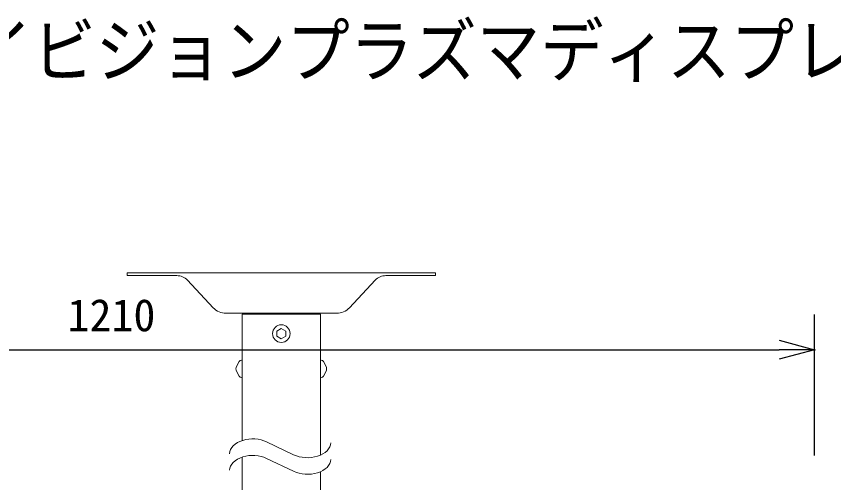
# Model space of a CAD drawing. Units: millimetres, scale not verified. Extents: x -63 to 62, y -57 to 57.
# Drawn here: x -29.22 to 17.15, y 30.3 to 56.78 of the extents above; entities that cross this region are included whole.
import ezdxf
from ezdxf.enums import TextEntityAlignment as Align

# ---------------------------------------------------------------- set-up
doc = ezdxf.new("R2010")
doc.units = ezdxf.units.MM
doc.header["$LTSCALE"] = 0.125
doc.header["$PDMODE"] = 32
doc.header["$PDSIZE"] = 0.0625
for name, color, linetype in [('0-0_0', 7, 'Continuous'), ('0-2_MOJI1', 7, 'Continuous'), ('0-4_DEFPOINTS', 7, 'Continuous'), ('0-6_SUNPO', 7, 'Continuous')]:
    doc.layers.add(name, color=color, linetype=linetype)
doc.layers.add('0-5_GAIKEI', color=1, linetype='Continuous', lineweight=18)
doc.styles.add('ＭＳ ゴシック', font='')
doc.styles.get('ＭＳ ゴシック').set_extended_font_data('MS Gothic')

# ---------------------------------------------------------------- blocks, each defined once
blk = doc.blocks.new('_OPEN30')
at = {"layer": '0-0_0'}
blk.add_line((0, 0), (-1, 0), dxfattribs=at)
blk.add_lwpolyline([(-1, 0.26795), (0, 0), (-1, -0.26795)], dxfattribs=at)
blk = doc.blocks.new('D8')
at = {"layer": '0-4_DEFPOINTS'}
blk.add_point((15.9198, 40.5164), dxfattribs=at)
at = {"layer": '0-6_SUNPO'}
for p, q in [((15.9198, 34.5164), (15.9198, 42.5164)), ((-42.5802, 40.5164), (13.9198, 40.5164))]:
    blk.add_line(p, q, dxfattribs=at)
at = {"layer": '0-6_SUNPO', "xscale": 2, "yscale": 2}
blk.add_blockref('_OPEN30', (15.9198, 40.5164), dxfattribs=at)
at = {"layer": '0-6_SUNPO', "style": 'ＭＳ ゴシック'}
blk.add_text('1210', height=1.833, dxfattribs=at).set_placement((-26.4621, 41.0164), align=Align.BOTTOM_LEFT)

msp = doc.modelspace()

# ---------------------------------------------------------------- linework, layer by layer
at = {"layer": '0-5_GAIKEI'}
for p, q in [((-22.9392, 42.2219), (-22.9392, 42.0619)), ((-22.9392, 42.2219), (-5.4392, 42.2219)), ((-5.4392, 42.2219), (-5.4392, 42.0619)), ((-22.9392, 42.0619), (-20.1234, 42.0619)), ((-18.0552, 40.2391), (-19.5097, 41.7955)), ((-10.3233, 40.2391), (-8.8688, 41.7955)), ((-8.2551, 42.0619), (-5.4392, 42.0619)), ((-17.3246, 39.9219), (-11.0539, 39.9219)), ((-16.2642, 39.9219), (-16.2642, 39.867)), ((-12.1142, 39.9219), (-12.1142, 39.867)), ((-16.4167, 39.867), (-11.9617, 39.867)), ((-16.4167, 39.867), (-16.4167, 32.6955)), ((-16.4167, 39.867), (-11.9617, 39.867)), ((-11.9617, 39.867), (-11.9617, 31.8736)), ((-14.4392, 38.9113), (-14.4392, 38.6226)), ((-14.4392, 38.6226), (-14.1892, 38.4783)), ((-14.1892, 38.4783), (-13.9392, 38.6226)), ((-13.9392, 38.9113), (-13.9392, 38.6226)), ((-16.579, 37.1888), (-16.7192, 36.9321)), ((-16.4167, 37.267), (-16.4474, 37.267)), ((-11.9617, 37.267), (-11.9311, 37.267)), ((-11.7995, 37.1888), (-11.6593, 36.9321)), ((-16.579, 36.3451), (-16.7192, 36.6019)), ((-16.4167, 36.267), (-16.4474, 36.267)), ((-11.9617, 36.267), (-11.9311, 36.267)), ((-11.7995, 36.3451), (-11.6593, 36.6019)), ((-13.4903, 31.892), (-15.0226, 32.624)), ((-16.4167, 31.7521), (-16.4167, 27.0057)), ((-13.4903, 30.9487), (-15.0226, 31.6807)), ((-11.9617, 30.9303), (-11.9617, 27.0057))]:
    msp.add_line(p, q, dxfattribs=at)
msp.add_lwpolyline([(-14.4392, 38.9113), (-14.1892, 39.0556), (-13.9392, 38.9113)], dxfattribs=at)
msp.add_circle((-14.1892, 38.767), 0.5, dxfattribs=at)
for centre, radius, start, end in [((-20.1234, 41.2219), 0.84, 43.0632, 90), ((-8.2551, 41.2219), 0.84, 90, 136.9368), ((-17.3246, 40.9219), 1, 223.0632, 270), ((-11.0539, 40.9219), 1, 270, 316.9368), ((-16.4474, 37.117), 0.15, 90, 151.37136), ((-11.9311, 37.117), 0.15, 28.62864, 90), ((-16.4167, 36.767), 0.3446, 151.37136, 208.62864), ((-11.9617, 36.767), 0.3446, 331.37136, 28.62864), ((-16.4474, 36.417), 0.15, 208.62864, 270), ((-11.9311, 36.417), 0.15, 270, 331.37136)]:
    msp.add_arc(centre, radius, start, end, dxfattribs=at)
for centre, start_param, end_param in [((-15.8067, 31.9055), 0.9418378, 3.0907675), ((-12.7063, 32.6105), 4.0834305, 6.2323602), ((-15.8067, 30.9622), 0.9418378, 3.0907675), ((-12.7063, 31.6672), 4.0834305, 6.2323602)]:
    msp.add_ellipse(centre, major_axis=(1.3327, 0), ratio=0.666667, start_param=start_param, end_param=end_param, dxfattribs=at)

# ---------------------------------------------------------------- block references
at = {"layer": '0-6_SUNPO'}
msp.add_blockref('D8', (0.141, -2.6647), dxfattribs=at)

# ---------------------------------------------------------------- texts
at = {"layer": '0-2_MOJI1', "style": 'ＭＳ ゴシック', "width": 0.9}
msp.add_text('ハイビジョンプラズマディスプレイ天吊り金具付', height=2.933, dxfattribs=at).set_placement((-35.5128, 52.4943), align=Align.BOTTOM_LEFT)

doc.saveas('drawing.dxf')
